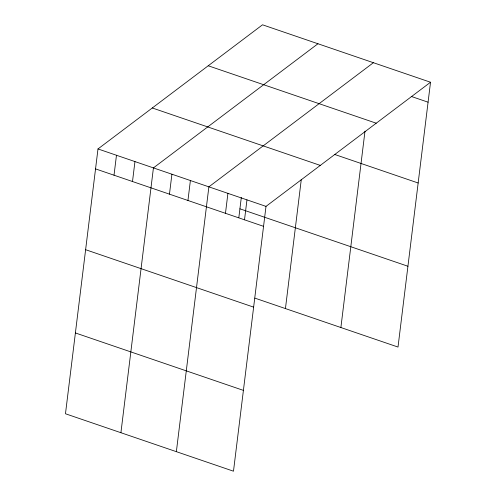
<?xml version="1.0" encoding="UTF-8"?>
<svg xmlns="http://www.w3.org/2000/svg" width="496" height="496" viewBox="0 0 496 496"><rect width="100%" height="100%" fill="white"/><g stroke="black" fill="none" stroke-linecap="round" stroke-linejoin="round"><path stroke-width="0.74" d="M97.991 148.943L65.472 413.763L233.486 471.2L266.005 206.379L430.528 82.237L262.514 24.8L97.991 148.943L266.005 206.379M114.018 175.212L116.473 155.26M132.5 181.53L134.949 161.578M120.919 432.717L153.431 167.896L317.955 43.753M169.465 194.165L171.914 174.214M187.947 200.483L190.396 180.532M176.365 451.67L208.878 186.849L373.401 62.707M225.469 213.311L227.918 193.359M238.836 217.632L241.31 197.464M244.509 219.821L246.965 199.869M285.442 308.574L301.314 179.329M340.888 327.534L365 131.142M430.528 82.237L398.009 347.057L254.876 298.127M411.234 96.429L428.079 102.188M208.221 65.763L376.235 123.206M334.732 154.473L418.153 182.993M152.284 107.973L320.298 165.41M239.915 208.816L407.935 266.253M95.542 168.888L263.556 226.331M85.616 249.699L253.63 307.136M75.392 332.952L243.412 390.389"/></g></svg>
